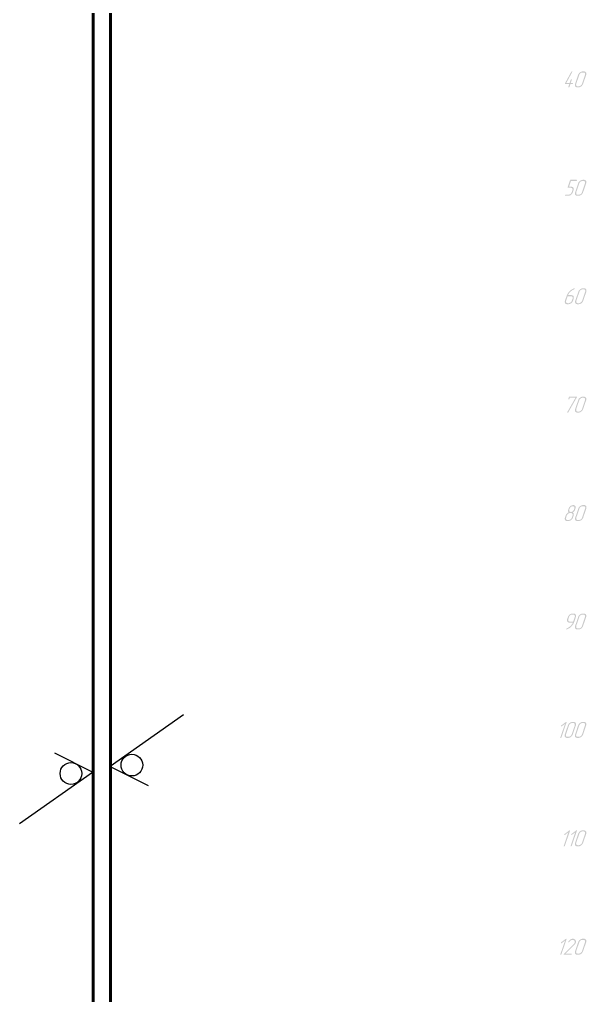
# Model space of a CAD drawing. Extents: x 346 to 4955, y 45 to 639.
# Drawn here: x 1510.5 to 1614.7, y 341.5 to 521 of the extents above; entities that cross this region are included whole.
import ezdxf

# ---------------------------------------------------------------- set-up
doc = ezdxf.new("R2010")
doc.units = 0
doc.header["$MEASUREMENT"] = 0
doc.layers.add('PDF _Геометрия', color=7, linetype='CONTINUOUS')
doc.layers.add('PDF _Сплошная заливка', color=7, linetype='CONTINUOUS')

msp = doc.modelspace()

# ---------------------------------------------------------------- hatches: boundary and pattern name
at = {"layer": 'PDF _Сплошная заливка', "transparency": 33554559}
for points in [[(1612.114, 511.422), (1612.114, 511.397), (1612.139, 511.372), (1612.139, 511.347), (1612.139, 511.321), (1612.139, 511.321), (1612.114, 511.296), (1611.051, 509.321), (1611.658, 509.321), (1611.835, 509.853), (1611.835, 509.853), (1611.835, 509.853), (1611.86, 509.878), (1611.86, 509.904), (1611.886, 509.929), (1611.911, 509.954), (1611.936, 509.954), (1611.987, 509.954), (1611.987, 509.954), (1612.012, 509.954), (1612.038, 509.954), (1612.038, 509.929), (1612.063, 509.904), (1612.063, 509.878), (1612.038, 509.853), (1611.86, 509.321), (1612.215, 509.321), (1612.24, 509.296), (1612.265, 509.296), (1612.265, 509.271), (1612.265, 509.245), (1612.265, 509.22), (1612.265, 509.22), (1612.265, 509.195), (1612.24, 509.169), (1612.215, 509.144), (1612.189, 509.119), (1612.164, 509.119), (1612.114, 509.119), (1611.81, 509.119), (1611.633, 508.587), (1611.633, 508.587), (1611.607, 508.562), (1611.607, 508.562), (1611.582, 508.536), (1611.582, 508.511), (1611.557, 508.511), (1611.531, 508.486), (1611.481, 508.486), (1611.455, 508.486), (1611.43, 508.511), (1611.405, 508.511), (1611.405, 508.536), (1611.405, 508.562), (1611.405, 508.587), (1611.582, 509.119), (1610.848, 509.119), (1610.797, 509.119), (1610.797, 509.144), (1610.772, 509.144), (1610.772, 509.169), (1610.797, 509.22), (1610.797, 509.22), (1610.797, 509.245), (1611.936, 511.347), (1611.936, 511.347), (1611.936, 511.347), (1611.962, 511.397), (1612.012, 511.422), (1612.038, 511.422), (1612.063, 511.422), (1612.063, 511.422)], [(1612.949, 491.474), (1612.974, 491.474), (1612.974, 491.448), (1612.974, 491.423), (1612.974, 491.398), (1612.974, 491.372), (1612.974, 491.372), (1612.949, 491.347), (1612.923, 491.322), (1612.898, 491.297), (1612.873, 491.297), (1612.822, 491.271), (1611.886, 491.271), (1611.531, 490.233), (1611.987, 490.233), (1611.987, 490.233), (1612.038, 490.208), (1612.088, 490.208), (1612.164, 490.183), (1612.215, 490.157), (1612.291, 490.107), (1612.341, 490.056), (1612.341, 490.031), (1612.341, 490.005), (1612.367, 489.98), (1612.392, 489.93), (1612.392, 489.854), (1612.392, 489.778), (1612.392, 489.702), (1612.392, 489.651), (1612.367, 489.6), (1612.215, 489.17), (1612.215, 489.17), (1612.215, 489.17), (1612.215, 489.145), (1612.215, 489.145), (1612.189, 489.094), (1612.139, 489.018), (1612.114, 488.968), (1612.038, 488.892), (1611.962, 488.816), (1611.886, 488.74), (1611.886, 488.74), (1611.886, 488.714), (1611.86, 488.714), (1611.835, 488.714), (1611.81, 488.664), (1611.734, 488.638), (1611.658, 488.613), (1611.557, 488.588), (1611.481, 488.562), (1611.38, 488.562), (1610.848, 488.562), (1610.797, 488.562), (1610.797, 488.588), (1610.772, 488.588), (1610.772, 488.613), (1610.797, 488.664), (1610.797, 488.664), (1610.797, 488.664), (1610.797, 488.689), (1610.823, 488.714), (1610.823, 488.714), (1610.848, 488.74), (1610.899, 488.765), (1610.924, 488.765), (1611.481, 488.765), (1611.531, 488.765), (1611.557, 488.765), (1611.607, 488.79), (1611.658, 488.816), (1611.734, 488.841), (1611.784, 488.892), (1611.81, 488.892), (1611.81, 488.892), (1611.835, 488.942), (1611.886, 488.968), (1611.911, 489.018), (1611.962, 489.069), (1611.987, 489.119), (1612.012, 489.17), (1612.164, 489.6), (1612.164, 489.6), (1612.164, 489.626), (1612.164, 489.651), (1612.189, 489.702), (1612.189, 489.752), (1612.164, 489.803), (1612.164, 489.854), (1612.139, 489.904), (1612.139, 489.904), (1612.114, 489.904), (1612.088, 489.93), (1612.063, 489.955), (1612.038, 489.98), (1611.987, 490.005), (1611.936, 490.005), (1611.886, 490.031), (1611.329, 490.031), (1611.304, 490.031), (1611.304, 490.056), (1611.278, 490.056), (1611.278, 490.081), (1611.278, 490.132), (1611.709, 491.398), (1611.709, 491.398), (1611.734, 491.398), (1611.759, 491.448), (1611.759, 491.448), (1611.784, 491.474), (1611.81, 491.499), (1611.86, 491.499), (1612.923, 491.499)], [(1612.949, 451.627), (1612.974, 451.602), (1612.999, 451.576), (1612.999, 451.551), (1612.974, 451.526), (1612.974, 451.526), (1612.974, 451.5), (1611.405, 448.766), (1611.405, 448.766), (1611.405, 448.741), (1611.38, 448.716), (1611.329, 448.69), (1611.304, 448.69), (1611.278, 448.69), (1611.253, 448.69), (1611.228, 448.69), (1611.202, 448.716), (1611.202, 448.716), (1611.202, 448.741), (1611.202, 448.792), (1611.202, 448.792), (1611.228, 448.817), (1612.721, 451.424), (1611.683, 451.424), (1611.607, 451.197), (1611.607, 451.197), (1611.607, 451.197), (1611.582, 451.146), (1611.557, 451.146), (1611.531, 451.121), (1611.506, 451.121), (1611.481, 451.095), (1611.455, 451.095), (1611.43, 451.121), (1611.405, 451.121), (1611.405, 451.146), (1611.405, 451.171), (1611.405, 451.197), (1611.506, 451.526), (1611.506, 451.526), (1611.506, 451.526), (1611.531, 451.576), (1611.557, 451.602), (1611.582, 451.602), (1611.607, 451.627), (1611.658, 451.627), (1612.923, 451.627)], [(1611.076, 391.806), (1611.076, 391.806), (1611.076, 391.781), (1611.076, 391.756), (1611.076, 391.73), (1610.14, 388.996), (1610.14, 388.971), (1610.14, 388.971), (1610.114, 388.946), (1610.114, 388.92), (1610.089, 388.895), (1610.038, 388.895), (1610.013, 388.895), (1609.988, 388.895), (1609.962, 388.895), (1609.937, 388.92), (1609.937, 388.92), (1609.937, 388.946), (1609.937, 388.996), (1610.797, 391.477), (1610.19, 391.021), (1610.165, 391.021), (1610.165, 390.996), (1610.14, 390.996), (1610.114, 390.971), (1610.089, 390.971), (1610.089, 390.996), (1610.064, 390.996), (1610.038, 391.021), (1610.038, 391.021), (1610.038, 391.047), (1610.038, 391.072), (1610.038, 391.097), (1610.038, 391.097), (1610.038, 391.123), (1610.064, 391.148), (1610.089, 391.173), (1610.924, 391.781), (1610.924, 391.806), (1610.949, 391.806), (1610.975, 391.832), (1611.025, 391.832), (1611.025, 391.832)], [(1611.683, 371.883), (1611.709, 371.858), (1611.709, 371.858), (1611.709, 371.832), (1611.709, 371.782), (1610.772, 369.047), (1610.772, 369.047), (1610.772, 369.047), (1610.747, 368.997), (1610.722, 368.997), (1610.696, 368.972), (1610.671, 368.946), (1610.646, 368.946), (1610.62, 368.946), (1610.595, 368.972), (1610.57, 368.972), (1610.57, 368.997), (1610.57, 369.022), (1610.57, 369.047), (1611.405, 371.528), (1610.823, 371.073), (1610.797, 371.073), (1610.797, 371.073), (1610.772, 371.047), (1610.722, 371.047), (1610.722, 371.047), (1610.696, 371.047), (1610.696, 371.073), (1610.671, 371.073), (1610.671, 371.073), (1610.646, 371.098), (1610.646, 371.123), (1610.671, 371.149), (1610.671, 371.174), (1610.671, 371.174), (1610.696, 371.199), (1610.722, 371.225), (1611.557, 371.858), (1611.557, 371.858), (1611.582, 371.883), (1611.607, 371.883), (1611.633, 371.883), (1611.658, 371.883)], [(1612.949, 371.883), (1612.974, 371.858), (1612.974, 371.858), (1612.974, 371.832), (1612.974, 371.782), (1612.038, 369.047), (1612.038, 369.047), (1612.038, 369.047), (1612.012, 368.997), (1611.987, 368.997), (1611.962, 368.972), (1611.936, 368.946), (1611.911, 368.946), (1611.886, 368.946), (1611.86, 368.972), (1611.835, 368.972), (1611.835, 368.997), (1611.835, 369.022), (1611.835, 369.047), (1612.67, 371.528), (1612.063, 371.073), (1612.063, 371.073), (1612.038, 371.073), (1612.012, 371.047), (1611.987, 371.047), (1611.987, 371.047), (1611.962, 371.047), (1611.936, 371.073), (1611.936, 371.073), (1611.911, 371.073), (1611.911, 371.098), (1611.911, 371.123), (1611.911, 371.149), (1611.911, 371.174), (1611.936, 371.174), (1611.962, 371.199), (1611.987, 371.225), (1612.822, 371.858), (1612.822, 371.858), (1612.847, 371.883), (1612.873, 371.883), (1612.898, 371.883), (1612.923, 371.883)], [(1611.076, 351.934), (1611.076, 351.934), (1611.076, 351.909), (1611.076, 351.884), (1611.076, 351.858), (1610.14, 349.124), (1610.14, 349.124), (1610.14, 349.099), (1610.114, 349.073), (1610.114, 349.048), (1610.089, 349.023), (1610.038, 349.023), (1610.013, 349.023), (1609.988, 349.023), (1609.962, 349.023), (1609.937, 349.048), (1609.937, 349.048), (1609.937, 349.073), (1609.937, 349.124), (1610.797, 351.605), (1610.19, 351.149), (1610.165, 351.149), (1610.165, 351.124), (1610.14, 351.124), (1610.114, 351.124), (1610.089, 351.124), (1610.089, 351.124), (1610.064, 351.124), (1610.038, 351.149), (1610.038, 351.149), (1610.038, 351.175), (1610.038, 351.2), (1610.038, 351.225), (1610.038, 351.225), (1610.038, 351.251), (1610.064, 351.276), (1610.089, 351.301), (1610.924, 351.934), (1610.924, 351.934), (1610.949, 351.934), (1610.975, 351.959), (1611.025, 351.959), (1611.025, 351.959)], [(1612.291, 351.959), (1612.341, 351.959), (1612.417, 351.934), (1612.493, 351.909), (1612.569, 351.858), (1612.645, 351.808), (1612.696, 351.757), (1612.721, 351.732), (1612.721, 351.706), (1612.746, 351.656), (1612.771, 351.605), (1612.797, 351.529), (1612.822, 351.453), (1612.797, 351.403), (1612.797, 351.352), (1612.797, 351.276), (1612.771, 351.225), (1612.771, 351.225), (1612.771, 351.2), (1612.746, 351.149), (1612.721, 351.099), (1612.67, 351.023), (1612.62, 350.972), (1612.569, 350.896), (1612.493, 350.795), (1610.899, 349.225), (1611.987, 349.225), (1612.012, 349.2), (1612.038, 349.2), (1612.038, 349.175), (1612.038, 349.149), (1612.038, 349.124), (1612.038, 349.124), (1612.038, 349.099), (1612.038, 349.073), (1612.012, 349.073), (1611.987, 349.048), (1611.962, 349.023), (1611.936, 349.023), (1611.886, 349.023), (1610.62, 349.023), (1610.62, 349.023), (1610.595, 349.023), (1610.595, 349.048), (1610.57, 349.048), (1610.57, 349.099), (1610.57, 349.124), (1610.57, 349.124), (1610.595, 349.149), (1610.595, 349.149), (1610.62, 349.175), (1612.367, 350.922), (1612.367, 350.922), (1612.392, 350.947), (1612.417, 350.972), (1612.442, 351.023), (1612.468, 351.073), (1612.518, 351.124), (1612.544, 351.175), (1612.569, 351.225), (1612.569, 351.225), (1612.569, 351.225), (1612.569, 351.251), (1612.569, 351.301), (1612.569, 351.352), (1612.569, 351.403), (1612.569, 351.478), (1612.544, 351.529), (1612.518, 351.605), (1612.518, 351.605), (1612.493, 351.63), (1612.468, 351.656), (1612.417, 351.681), (1612.367, 351.706), (1612.316, 351.706), (1612.265, 351.732), (1612.164, 351.732), (1612.139, 351.732), (1612.114, 351.732), (1612.088, 351.732), (1612.063, 351.732), (1611.987, 351.706), (1611.936, 351.681), (1611.886, 351.656), (1611.835, 351.63), (1611.784, 351.605), (1611.734, 351.554), (1611.683, 351.504), (1611.633, 351.453), (1611.582, 351.377), (1611.582, 351.377), (1611.582, 351.377), (1611.557, 351.352), (1611.506, 351.327), (1611.481, 351.327), (1611.455, 351.327), (1611.455, 351.327), (1611.405, 351.327), (1611.405, 351.352), (1611.38, 351.352), (1611.38, 351.377), (1611.38, 351.428), (1611.38, 351.428), (1611.405, 351.428), (1611.405, 351.453), (1611.405, 351.453), (1611.43, 351.478), (1611.455, 351.504), (1611.481, 351.529), (1611.506, 351.58), (1611.557, 351.605), (1611.582, 351.656), (1611.633, 351.706), (1611.709, 351.757), (1611.759, 351.808), (1611.835, 351.833), (1611.911, 351.884), (1611.987, 351.909), (1612.063, 351.934), (1612.139, 351.959), (1612.24, 351.959), (1612.265, 351.959)]]:
    msp.add_hatch(color=256, dxfattribs=at).paths.add_polyline_path(points)
h = msp.add_hatch(color=256, dxfattribs=at)
h.paths.add_polyline_path([(1614.189, 511.22), (1613.961, 511.22), (1613.936, 511.22), (1613.885, 511.195), (1613.834, 511.195), (1613.758, 511.169), (1613.708, 511.144), (1613.657, 511.093), (1613.632, 511.093), (1613.632, 511.068), (1613.581, 511.043), (1613.556, 511.017), (1613.531, 510.967), (1613.48, 510.916), (1613.455, 510.866), (1613.43, 510.79), (1612.847, 509.119), (1612.847, 509.093), (1612.847, 509.093), (1612.847, 509.043), (1612.822, 509.017), (1612.822, 508.967), (1612.847, 508.916), (1612.847, 508.866), (1612.873, 508.815), (1612.873, 508.815), (1612.898, 508.79), (1612.898, 508.764), (1612.949, 508.764), (1612.974, 508.739), (1613.025, 508.714), (1613.075, 508.688), (1613.126, 508.688), (1613.379, 508.688), (1613.404, 508.688), (1613.455, 508.714), (1613.505, 508.714), (1613.556, 508.739), (1613.607, 508.764), (1613.683, 508.815), (1613.683, 508.815), (1613.708, 508.84), (1613.733, 508.866), (1613.758, 508.891), (1613.809, 508.942), (1613.834, 508.992), (1613.885, 509.043), (1613.91, 509.119), (1614.467, 510.79), (1614.467, 510.815), (1614.492, 510.815), (1614.492, 510.866), (1614.492, 510.891), (1614.492, 510.941), (1614.492, 510.992), (1614.467, 511.043), (1614.442, 511.093), (1614.442, 511.093), (1614.442, 511.119), (1614.417, 511.144), (1614.391, 511.169), (1614.366, 511.169), (1614.315, 511.195), (1614.265, 511.22)], flags=0)
h.paths.add_polyline_path([(1614.315, 511.422), (1614.366, 511.422), (1614.417, 511.397), (1614.467, 511.372), (1614.543, 511.347), (1614.594, 511.296), (1614.644, 511.245), (1614.644, 511.22), (1614.67, 511.195), (1614.695, 511.169), (1614.695, 511.119), (1614.72, 511.043), (1614.72, 510.967), (1614.695, 510.891), (1614.695, 510.84), (1614.695, 510.79), (1614.113, 509.119), (1614.113, 509.119), (1614.113, 509.093), (1614.113, 509.093), (1614.088, 509.068), (1614.062, 509.017), (1614.037, 508.967), (1613.986, 508.891), (1613.936, 508.815), (1613.86, 508.739), (1613.784, 508.663), (1613.758, 508.663), (1613.758, 508.663), (1613.758, 508.663), (1613.733, 508.638), (1613.683, 508.612), (1613.607, 508.587), (1613.531, 508.536), (1613.455, 508.511), (1613.354, 508.486), (1613.252, 508.486), (1613.05, 508.486), (1613.025, 508.486), (1612.974, 508.486), (1612.923, 508.511), (1612.847, 508.536), (1612.797, 508.562), (1612.721, 508.612), (1612.67, 508.663), (1612.67, 508.688), (1612.645, 508.714), (1612.645, 508.739), (1612.62, 508.79), (1612.62, 508.866), (1612.62, 508.942), (1612.62, 509.017), (1612.62, 509.068), (1612.645, 509.119), (1613.202, 510.79), (1613.202, 510.79), (1613.227, 510.815), (1613.227, 510.815), (1613.227, 510.84), (1613.252, 510.891), (1613.278, 510.941), (1613.328, 511.017), (1613.379, 511.093), (1613.455, 511.169), (1613.556, 511.245), (1613.556, 511.245), (1613.556, 511.245), (1613.581, 511.245), (1613.581, 511.271), (1613.632, 511.296), (1613.708, 511.321), (1613.784, 511.372), (1613.86, 511.397), (1613.961, 511.422), (1614.062, 511.422), (1614.29, 511.422)], flags=0)
h = msp.add_hatch(color=256, dxfattribs=at)
h.paths.add_polyline_path([(1614.214, 491.271), (1613.961, 491.271), (1613.936, 491.271), (1613.885, 491.271), (1613.834, 491.246), (1613.784, 491.221), (1613.708, 491.195), (1613.657, 491.17), (1613.657, 491.145), (1613.632, 491.145), (1613.607, 491.119), (1613.556, 491.069), (1613.531, 491.018), (1613.48, 490.993), (1613.455, 490.917), (1613.43, 490.866), (1612.847, 489.17), (1612.847, 489.17), (1612.847, 489.145), (1612.847, 489.119), (1612.847, 489.069), (1612.847, 489.043), (1612.847, 488.993), (1612.847, 488.942), (1612.873, 488.892), (1612.873, 488.866), (1612.898, 488.866), (1612.923, 488.841), (1612.949, 488.816), (1612.974, 488.79), (1613.025, 488.79), (1613.075, 488.765), (1613.126, 488.765), (1613.379, 488.765), (1613.404, 488.765), (1613.455, 488.765), (1613.505, 488.79), (1613.556, 488.816), (1613.632, 488.841), (1613.683, 488.892), (1613.683, 488.892), (1613.708, 488.892), (1613.733, 488.942), (1613.784, 488.968), (1613.809, 489.018), (1613.86, 489.069), (1613.885, 489.119), (1613.91, 489.17), (1614.467, 490.866), (1614.492, 490.866), (1614.492, 490.891), (1614.492, 490.917), (1614.492, 490.967), (1614.492, 491.018), (1614.492, 491.069), (1614.467, 491.119), (1614.467, 491.17), (1614.442, 491.17), (1614.442, 491.17), (1614.417, 491.195), (1614.391, 491.221), (1614.366, 491.246), (1614.315, 491.271), (1614.265, 491.271)], flags=0)
h.paths.add_polyline_path([(1614.315, 491.499), (1614.366, 491.474), (1614.417, 491.474), (1614.467, 491.448), (1614.543, 491.423), (1614.594, 491.372), (1614.644, 491.297), (1614.67, 491.297), (1614.67, 491.271), (1614.695, 491.246), (1614.695, 491.195), (1614.72, 491.119), (1614.72, 491.043), (1614.72, 490.967), (1614.695, 490.917), (1614.695, 490.866), (1614.113, 489.17), (1614.113, 489.17), (1614.113, 489.17), (1614.113, 489.145), (1614.088, 489.145), (1614.088, 489.094), (1614.037, 489.018), (1613.986, 488.968), (1613.936, 488.892), (1613.86, 488.816), (1613.784, 488.74), (1613.784, 488.74), (1613.758, 488.714), (1613.758, 488.714), (1613.733, 488.714), (1613.683, 488.664), (1613.632, 488.638), (1613.556, 488.613), (1613.455, 488.588), (1613.379, 488.562), (1613.278, 488.562), (1613.05, 488.562), (1613.025, 488.562), (1612.974, 488.562), (1612.923, 488.588), (1612.847, 488.588), (1612.797, 488.638), (1612.746, 488.664), (1612.67, 488.74), (1612.67, 488.74), (1612.67, 488.765), (1612.645, 488.816), (1612.62, 488.866), (1612.62, 488.917), (1612.62, 488.993), (1612.62, 489.094), (1612.62, 489.119), (1612.645, 489.17), (1613.227, 490.866), (1613.227, 490.866), (1613.227, 490.866), (1613.227, 490.891), (1613.227, 490.917), (1613.252, 490.942), (1613.278, 491.018), (1613.328, 491.094), (1613.404, 491.17), (1613.48, 491.246), (1613.556, 491.297), (1613.556, 491.297), (1613.556, 491.322), (1613.581, 491.322), (1613.607, 491.322), (1613.657, 491.372), (1613.708, 491.398), (1613.784, 491.423), (1613.885, 491.474), (1613.961, 491.474), (1614.062, 491.499), (1614.29, 491.499)], flags=0)
h = msp.add_hatch(color=256, dxfattribs=at)
h.paths.add_polyline_path([(1611.911, 470.082), (1611.278, 470.082), (1611, 469.247), (1611, 469.247), (1610.975, 469.221), (1610.975, 469.196), (1610.975, 469.145), (1610.975, 469.095), (1610.975, 469.044), (1611, 468.993), (1611.025, 468.943), (1611.025, 468.943), (1611.025, 468.918), (1611.051, 468.918), (1611.076, 468.892), (1611.101, 468.867), (1611.152, 468.842), (1611.202, 468.842), (1611.278, 468.816), (1611.506, 468.816), (1611.557, 468.842), (1611.582, 468.842), (1611.633, 468.867), (1611.683, 468.892), (1611.759, 468.918), (1611.81, 468.943), (1611.81, 468.943), (1611.835, 468.968), (1611.86, 468.993), (1611.911, 469.044), (1611.936, 469.069), (1611.987, 469.12), (1612.012, 469.171), (1612.038, 469.247), (1612.189, 469.652), (1612.189, 469.677), (1612.189, 469.702), (1612.189, 469.728), (1612.215, 469.778), (1612.215, 469.804), (1612.189, 469.854), (1612.189, 469.905), (1612.164, 469.955), (1612.164, 469.955), (1612.139, 469.981), (1612.114, 470.006), (1612.088, 470.031), (1612.063, 470.057), (1612.012, 470.057), (1611.962, 470.082)], flags=0)
h.paths.add_polyline_path([(1612.544, 471.55), (1612.569, 471.55), (1612.569, 471.525), (1612.594, 471.525), (1612.594, 471.474), (1612.569, 471.449), (1612.569, 471.449), (1612.569, 471.424), (1612.518, 471.373), (1612.518, 471.373), (1612.493, 471.348), (1612.468, 471.348), (1612.468, 471.348), (1612.442, 471.322), (1612.417, 471.322), (1612.392, 471.322), (1612.341, 471.297), (1612.316, 471.297), (1612.316, 471.297), (1612.291, 471.272), (1612.291, 471.272), (1612.265, 471.247), (1612.24, 471.247), (1612.189, 471.221), (1612.114, 471.171), (1612.038, 471.12), (1611.936, 471.044), (1611.835, 470.968), (1611.734, 470.867), (1611.734, 470.867), (1611.734, 470.867), (1611.709, 470.841), (1611.709, 470.841), (1611.658, 470.766), (1611.582, 470.715), (1611.531, 470.614), (1611.481, 470.512), (1611.405, 470.411), (1611.354, 470.31), (1612.012, 470.31), (1612.012, 470.285), (1612.063, 470.285), (1612.114, 470.285), (1612.189, 470.259), (1612.24, 470.209), (1612.316, 470.183), (1612.367, 470.107), (1612.367, 470.107), (1612.367, 470.082), (1612.392, 470.031), (1612.417, 469.981), (1612.417, 469.93), (1612.417, 469.854), (1612.417, 469.753), (1612.417, 469.702), (1612.392, 469.652), (1612.265, 469.247), (1612.265, 469.247), (1612.24, 469.247), (1612.24, 469.221), (1612.24, 469.196), (1612.215, 469.145), (1612.189, 469.095), (1612.139, 469.019), (1612.063, 468.943), (1612.012, 468.867), (1611.911, 468.791), (1611.911, 468.791), (1611.911, 468.791), (1611.886, 468.791), (1611.86, 468.766), (1611.81, 468.74), (1611.759, 468.715), (1611.683, 468.664), (1611.582, 468.639), (1611.506, 468.639), (1611.405, 468.614), (1611.177, 468.614), (1611.152, 468.614), (1611.101, 468.639), (1611.051, 468.639), (1611, 468.664), (1610.924, 468.69), (1610.873, 468.74), (1610.823, 468.791), (1610.823, 468.816), (1610.797, 468.842), (1610.772, 468.867), (1610.772, 468.918), (1610.747, 468.993), (1610.747, 469.069), (1610.747, 469.145), (1610.772, 469.196), (1610.772, 469.247), (1611.101, 470.183), (1611.101, 470.183), (1611.101, 470.209), (1611.101, 470.234), (1611.127, 470.259), (1611.152, 470.31), (1611.177, 470.335), (1611.202, 470.386), (1611.228, 470.462), (1611.304, 470.588), (1611.38, 470.715), (1611.506, 470.867), (1611.633, 471.019), (1611.633, 471.019), (1611.633, 471.019), (1611.658, 471.044), (1611.683, 471.069), (1611.734, 471.095), (1611.759, 471.145), (1611.81, 471.171), (1611.86, 471.221), (1611.936, 471.272), (1611.987, 471.297), (1612.139, 471.398), (1612.291, 471.474), (1612.468, 471.55), (1612.468, 471.55), (1612.493, 471.55), (1612.518, 471.55)], flags=0)
h = msp.add_hatch(color=256, dxfattribs=at)
h.paths.add_polyline_path([(1614.214, 471.348), (1613.986, 471.348), (1613.961, 471.348), (1613.91, 471.322), (1613.86, 471.322), (1613.809, 471.297), (1613.733, 471.272), (1613.683, 471.221), (1613.683, 471.221), (1613.657, 471.196), (1613.632, 471.171), (1613.581, 471.145), (1613.556, 471.095), (1613.505, 471.044), (1613.48, 470.993), (1613.455, 470.917), (1612.873, 469.247), (1612.873, 469.247), (1612.873, 469.221), (1612.873, 469.196), (1612.873, 469.145), (1612.873, 469.095), (1612.873, 469.044), (1612.873, 468.993), (1612.898, 468.943), (1612.898, 468.943), (1612.923, 468.918), (1612.949, 468.918), (1612.974, 468.892), (1612.999, 468.867), (1613.05, 468.842), (1613.101, 468.842), (1613.151, 468.816), (1613.404, 468.816), (1613.43, 468.842), (1613.48, 468.842), (1613.531, 468.867), (1613.581, 468.892), (1613.657, 468.918), (1613.708, 468.943), (1613.708, 468.943), (1613.733, 468.968), (1613.758, 468.993), (1613.809, 469.044), (1613.834, 469.069), (1613.885, 469.12), (1613.91, 469.171), (1613.936, 469.247), (1614.492, 470.917), (1614.518, 470.943), (1614.518, 470.968), (1614.518, 470.993), (1614.518, 471.044), (1614.518, 471.069), (1614.518, 471.12), (1614.492, 471.171), (1614.467, 471.221), (1614.467, 471.221), (1614.467, 471.247), (1614.442, 471.272), (1614.417, 471.297), (1614.391, 471.322), (1614.341, 471.322), (1614.29, 471.348)], flags=0)
h.paths.add_polyline_path([(1614.341, 471.55), (1614.391, 471.55), (1614.442, 471.525), (1614.492, 471.525), (1614.568, 471.474), (1614.619, 471.424), (1614.67, 471.373), (1614.695, 471.373), (1614.695, 471.348), (1614.72, 471.297), (1614.72, 471.247), (1614.745, 471.196), (1614.745, 471.095), (1614.745, 471.019), (1614.72, 470.968), (1614.72, 470.917), (1614.138, 469.247), (1614.138, 469.247), (1614.138, 469.247), (1614.138, 469.221), (1614.113, 469.196), (1614.113, 469.145), (1614.062, 469.095), (1614.012, 469.019), (1613.961, 468.943), (1613.885, 468.867), (1613.809, 468.791), (1613.809, 468.791), (1613.784, 468.791), (1613.784, 468.791), (1613.758, 468.766), (1613.708, 468.74), (1613.657, 468.715), (1613.581, 468.664), (1613.48, 468.639), (1613.404, 468.639), (1613.303, 468.614), (1613.075, 468.614), (1613.05, 468.614), (1612.999, 468.639), (1612.949, 468.639), (1612.873, 468.664), (1612.822, 468.69), (1612.771, 468.74), (1612.696, 468.791), (1612.696, 468.816), (1612.696, 468.842), (1612.67, 468.867), (1612.645, 468.918), (1612.645, 468.993), (1612.645, 469.069), (1612.645, 469.145), (1612.645, 469.196), (1612.67, 469.247), (1613.252, 470.917), (1613.252, 470.943), (1613.252, 470.943), (1613.252, 470.943), (1613.252, 470.968), (1613.278, 471.019), (1613.303, 471.095), (1613.354, 471.145), (1613.43, 471.221), (1613.48, 471.297), (1613.581, 471.373), (1613.581, 471.373), (1613.581, 471.373), (1613.607, 471.398), (1613.632, 471.398), (1613.683, 471.424), (1613.733, 471.474), (1613.809, 471.5), (1613.91, 471.525), (1613.986, 471.55), (1614.088, 471.55), (1614.315, 471.55)], flags=0)
h = msp.add_hatch(color=256, dxfattribs=at)
h.paths.add_polyline_path([(1614.214, 451.424), (1613.961, 451.424), (1613.936, 451.399), (1613.885, 451.399), (1613.834, 451.399), (1613.784, 451.374), (1613.708, 451.323), (1613.657, 451.298), (1613.657, 451.298), (1613.632, 451.273), (1613.607, 451.247), (1613.556, 451.197), (1613.531, 451.171), (1613.48, 451.121), (1613.455, 451.07), (1613.43, 450.994), (1612.847, 449.323), (1612.847, 449.298), (1612.847, 449.273), (1612.847, 449.247), (1612.847, 449.222), (1612.847, 449.171), (1612.847, 449.121), (1612.847, 449.07), (1612.873, 449.019), (1612.873, 449.019), (1612.898, 448.994), (1612.923, 448.969), (1612.949, 448.969), (1612.974, 448.944), (1613.025, 448.918), (1613.075, 448.893), (1613.126, 448.893), (1613.379, 448.893), (1613.404, 448.893), (1613.455, 448.918), (1613.505, 448.918), (1613.556, 448.944), (1613.632, 448.969), (1613.683, 449.019), (1613.683, 449.019), (1613.708, 449.045), (1613.733, 449.07), (1613.784, 449.095), (1613.809, 449.146), (1613.86, 449.197), (1613.885, 449.247), (1613.91, 449.323), (1614.467, 450.994), (1614.492, 450.994), (1614.492, 451.019), (1614.492, 451.045), (1614.492, 451.095), (1614.492, 451.146), (1614.492, 451.197), (1614.467, 451.247), (1614.467, 451.298), (1614.442, 451.298), (1614.442, 451.323), (1614.417, 451.323), (1614.391, 451.348), (1614.366, 451.374), (1614.315, 451.399), (1614.265, 451.399)], flags=0)
h.paths.add_polyline_path([(1614.315, 451.627), (1614.366, 451.627), (1614.417, 451.602), (1614.467, 451.576), (1614.543, 451.551), (1614.594, 451.5), (1614.644, 451.45), (1614.67, 451.424), (1614.67, 451.399), (1614.695, 451.374), (1614.695, 451.323), (1614.72, 451.247), (1614.72, 451.171), (1614.72, 451.095), (1614.695, 451.045), (1614.695, 450.994), (1614.113, 449.323), (1614.113, 449.298), (1614.113, 449.298), (1614.113, 449.298), (1614.088, 449.273), (1614.088, 449.222), (1614.037, 449.171), (1613.986, 449.095), (1613.936, 449.019), (1613.86, 448.944), (1613.784, 448.868), (1613.784, 448.868), (1613.758, 448.868), (1613.758, 448.842), (1613.733, 448.842), (1613.683, 448.817), (1613.632, 448.766), (1613.556, 448.741), (1613.455, 448.716), (1613.379, 448.69), (1613.278, 448.69), (1613.05, 448.69), (1613.025, 448.69), (1612.974, 448.69), (1612.923, 448.716), (1612.847, 448.716), (1612.797, 448.766), (1612.746, 448.817), (1612.67, 448.868), (1612.67, 448.868), (1612.67, 448.893), (1612.645, 448.944), (1612.62, 448.994), (1612.62, 449.045), (1612.62, 449.146), (1612.62, 449.222), (1612.62, 449.273), (1612.645, 449.323), (1613.227, 450.994), (1613.227, 450.994), (1613.227, 450.994), (1613.227, 451.019), (1613.227, 451.045), (1613.252, 451.095), (1613.278, 451.146), (1613.328, 451.222), (1613.404, 451.298), (1613.48, 451.374), (1613.556, 451.424), (1613.556, 451.424), (1613.556, 451.45), (1613.581, 451.45), (1613.607, 451.475), (1613.657, 451.5), (1613.708, 451.526), (1613.784, 451.576), (1613.885, 451.602), (1613.961, 451.627), (1614.062, 451.627), (1614.29, 451.627)], flags=0)
h = msp.add_hatch(color=256, dxfattribs=at)
h.paths.add_polyline_path([(1612.24, 431.476), (1612.189, 431.476), (1612.164, 431.476), (1612.114, 431.476), (1612.063, 431.45), (1612.012, 431.425), (1611.962, 431.4), (1611.886, 431.349), (1611.886, 431.349), (1611.86, 431.349), (1611.835, 431.299), (1611.81, 431.273), (1611.759, 431.223), (1611.734, 431.172), (1611.683, 431.121), (1611.658, 431.071), (1611.582, 430.843), (1611.582, 430.843), (1611.582, 430.818), (1611.582, 430.792), (1611.582, 430.742), (1611.582, 430.691), (1611.582, 430.64), (1611.582, 430.59), (1611.607, 430.539), (1611.633, 430.539), (1611.633, 430.539), (1611.658, 430.514), (1611.683, 430.488), (1611.709, 430.463), (1611.759, 430.463), (1611.81, 430.438), (1611.886, 430.438), (1611.911, 430.438), (1611.936, 430.438), (1611.987, 430.438), (1612.038, 430.463), (1612.088, 430.488), (1612.139, 430.514), (1612.215, 430.539), (1612.215, 430.564), (1612.24, 430.564), (1612.265, 430.59), (1612.291, 430.64), (1612.341, 430.691), (1612.367, 430.716), (1612.417, 430.792), (1612.442, 430.843), (1612.518, 431.071), (1612.518, 431.071), (1612.518, 431.096), (1612.518, 431.121), (1612.518, 431.172), (1612.518, 431.223), (1612.518, 431.273), (1612.518, 431.324), (1612.493, 431.349), (1612.493, 431.374), (1612.468, 431.374), (1612.442, 431.4), (1612.417, 431.425), (1612.392, 431.45), (1612.341, 431.45), (1612.291, 431.476)], flags=0)
h.paths.add_polyline_path([(1611.911, 430.21), (1611.658, 430.21), (1611.633, 430.21), (1611.582, 430.21), (1611.531, 430.185), (1611.481, 430.159), (1611.43, 430.134), (1611.354, 430.083), (1611.354, 430.083), (1611.329, 430.083), (1611.304, 430.033), (1611.278, 430.007), (1611.228, 429.957), (1611.202, 429.906), (1611.152, 429.856), (1611.127, 429.805), (1611, 429.375), (1611, 429.375), (1610.975, 429.349), (1610.975, 429.324), (1610.975, 429.273), (1610.975, 429.223), (1610.975, 429.172), (1611, 429.121), (1611.025, 429.071), (1611.025, 429.071), (1611.025, 429.071), (1611.051, 429.045), (1611.076, 429.02), (1611.101, 428.995), (1611.152, 428.969), (1611.202, 428.969), (1611.278, 428.969), (1611.506, 428.969), (1611.557, 428.969), (1611.582, 428.969), (1611.633, 428.995), (1611.683, 429.02), (1611.759, 429.045), (1611.81, 429.071), (1611.81, 429.096), (1611.835, 429.096), (1611.86, 429.121), (1611.911, 429.172), (1611.936, 429.223), (1611.987, 429.273), (1612.012, 429.324), (1612.038, 429.375), (1612.189, 429.805), (1612.189, 429.805), (1612.189, 429.83), (1612.189, 429.856), (1612.215, 429.906), (1612.215, 429.957), (1612.189, 430.007), (1612.189, 430.033), (1612.164, 430.083), (1612.164, 430.109), (1612.139, 430.109), (1612.114, 430.134), (1612.088, 430.159), (1612.063, 430.185), (1612.012, 430.21), (1611.962, 430.21)], flags=0)
h.paths.add_polyline_path([(1612.341, 431.678), (1612.392, 431.678), (1612.442, 431.678), (1612.518, 431.653), (1612.569, 431.602), (1612.645, 431.577), (1612.696, 431.501), (1612.696, 431.501), (1612.696, 431.476), (1612.721, 431.45), (1612.746, 431.374), (1612.746, 431.324), (1612.746, 431.248), (1612.746, 431.147), (1612.746, 431.121), (1612.721, 431.071), (1612.645, 430.843), (1612.645, 430.843), (1612.645, 430.843), (1612.645, 430.818), (1612.62, 430.792), (1612.594, 430.742), (1612.569, 430.666), (1612.518, 430.59), (1612.442, 430.514), (1612.341, 430.438), (1612.24, 430.362), (1612.265, 430.362), (1612.265, 430.337), (1612.291, 430.311), (1612.316, 430.286), (1612.341, 430.261), (1612.367, 430.235), (1612.392, 430.185), (1612.417, 430.134), (1612.417, 430.109), (1612.417, 430.109), (1612.417, 430.058), (1612.417, 430.033), (1612.417, 429.982), (1612.417, 429.931), (1612.417, 429.856), (1612.392, 429.805), (1612.265, 429.375), (1612.265, 429.375), (1612.24, 429.375), (1612.24, 429.349), (1612.24, 429.324), (1612.215, 429.273), (1612.189, 429.223), (1612.139, 429.147), (1612.063, 429.071), (1612.012, 429.02), (1611.911, 428.944), (1611.911, 428.944), (1611.911, 428.919), (1611.886, 428.919), (1611.86, 428.894), (1611.81, 428.868), (1611.759, 428.843), (1611.683, 428.818), (1611.582, 428.792), (1611.506, 428.767), (1611.405, 428.742), (1611.177, 428.742), (1611.152, 428.767), (1611.101, 428.767), (1611.051, 428.767), (1611, 428.792), (1610.924, 428.818), (1610.873, 428.868), (1610.823, 428.944), (1610.823, 428.944), (1610.797, 428.969), (1610.772, 429.02), (1610.772, 429.045), (1610.747, 429.121), (1610.747, 429.197), (1610.747, 429.273), (1610.772, 429.324), (1610.772, 429.375), (1610.924, 429.805), (1610.924, 429.805), (1610.924, 429.83), (1610.949, 429.856), (1610.975, 429.906), (1611, 429.957), (1611.025, 430.007), (1611.076, 430.058), (1611.127, 430.134), (1611.127, 430.134), (1611.152, 430.159), (1611.177, 430.185), (1611.228, 430.21), (1611.278, 430.235), (1611.329, 430.286), (1611.38, 430.311), (1611.455, 430.362), (1611.455, 430.362), (1611.43, 430.387), (1611.405, 430.412), (1611.405, 430.438), (1611.38, 430.488), (1611.354, 430.539), (1611.354, 430.615), (1611.354, 430.691), (1611.354, 430.691), (1611.354, 430.691), (1611.354, 430.716), (1611.38, 430.767), (1611.38, 430.818), (1611.405, 430.893), (1611.43, 430.969), (1611.455, 431.071), (1611.455, 431.071), (1611.455, 431.071), (1611.481, 431.096), (1611.481, 431.096), (1611.506, 431.147), (1611.531, 431.223), (1611.582, 431.273), (1611.633, 431.349), (1611.709, 431.45), (1611.784, 431.501), (1611.81, 431.501), (1611.81, 431.526), (1611.81, 431.526), (1611.835, 431.526), (1611.886, 431.577), (1611.962, 431.602), (1612.038, 431.628), (1612.114, 431.653), (1612.215, 431.678), (1612.291, 431.704), (1612.316, 431.704)], flags=0)
h = msp.add_hatch(color=256, dxfattribs=at)
h.paths.add_polyline_path([(1614.214, 431.476), (1613.986, 431.476), (1613.961, 431.476), (1613.91, 431.476), (1613.86, 431.45), (1613.809, 431.425), (1613.733, 431.4), (1613.683, 431.349), (1613.683, 431.349), (1613.657, 431.349), (1613.632, 431.299), (1613.581, 431.273), (1613.556, 431.223), (1613.505, 431.172), (1613.48, 431.121), (1613.455, 431.071), (1612.873, 429.375), (1612.873, 429.375), (1612.873, 429.349), (1612.873, 429.324), (1612.873, 429.273), (1612.873, 429.223), (1612.873, 429.172), (1612.873, 429.121), (1612.898, 429.071), (1612.898, 429.071), (1612.923, 429.071), (1612.949, 429.045), (1612.974, 429.02), (1612.999, 428.995), (1613.05, 428.969), (1613.101, 428.969), (1613.151, 428.969), (1613.404, 428.969), (1613.43, 428.969), (1613.48, 428.969), (1613.531, 428.995), (1613.581, 429.02), (1613.657, 429.045), (1613.708, 429.071), (1613.708, 429.096), (1613.733, 429.096), (1613.758, 429.121), (1613.809, 429.172), (1613.834, 429.223), (1613.885, 429.273), (1613.91, 429.324), (1613.936, 429.375), (1614.492, 431.071), (1614.518, 431.071), (1614.518, 431.096), (1614.518, 431.121), (1614.518, 431.172), (1614.518, 431.223), (1614.518, 431.248), (1614.492, 431.299), (1614.467, 431.349), (1614.467, 431.374), (1614.467, 431.374), (1614.442, 431.4), (1614.417, 431.425), (1614.391, 431.45), (1614.341, 431.45), (1614.29, 431.476)], flags=0)
h.paths.add_polyline_path([(1614.341, 431.678), (1614.391, 431.678), (1614.442, 431.678), (1614.492, 431.653), (1614.568, 431.602), (1614.619, 431.577), (1614.67, 431.501), (1614.695, 431.501), (1614.695, 431.476), (1614.72, 431.45), (1614.72, 431.374), (1614.745, 431.324), (1614.745, 431.248), (1614.745, 431.147), (1614.72, 431.121), (1614.72, 431.071), (1614.138, 429.375), (1614.138, 429.375), (1614.138, 429.375), (1614.138, 429.349), (1614.113, 429.324), (1614.113, 429.273), (1614.062, 429.223), (1614.012, 429.147), (1613.961, 429.071), (1613.885, 429.02), (1613.809, 428.944), (1613.809, 428.944), (1613.784, 428.919), (1613.784, 428.919), (1613.758, 428.894), (1613.708, 428.868), (1613.657, 428.843), (1613.581, 428.818), (1613.48, 428.792), (1613.404, 428.767), (1613.303, 428.742), (1613.075, 428.742), (1613.05, 428.767), (1612.999, 428.767), (1612.949, 428.767), (1612.873, 428.792), (1612.822, 428.818), (1612.771, 428.868), (1612.696, 428.944), (1612.696, 428.944), (1612.696, 428.969), (1612.67, 429.02), (1612.645, 429.045), (1612.645, 429.121), (1612.645, 429.197), (1612.645, 429.273), (1612.645, 429.324), (1612.67, 429.375), (1613.252, 431.071), (1613.252, 431.071), (1613.252, 431.071), (1613.252, 431.096), (1613.252, 431.096), (1613.278, 431.147), (1613.303, 431.223), (1613.354, 431.273), (1613.43, 431.349), (1613.48, 431.425), (1613.581, 431.501), (1613.581, 431.501), (1613.581, 431.501), (1613.607, 431.526), (1613.632, 431.526), (1613.683, 431.552), (1613.733, 431.602), (1613.809, 431.628), (1613.91, 431.653), (1613.986, 431.678), (1614.088, 431.704), (1614.315, 431.704)], flags=0)
h = msp.add_hatch(color=256, dxfattribs=at)
h.paths.add_polyline_path([(1612.316, 411.552), (1612.063, 411.552), (1612.038, 411.552), (1611.987, 411.527), (1611.936, 411.527), (1611.886, 411.502), (1611.81, 411.476), (1611.759, 411.426), (1611.759, 411.426), (1611.734, 411.4), (1611.709, 411.375), (1611.683, 411.35), (1611.633, 411.299), (1611.607, 411.249), (1611.557, 411.198), (1611.531, 411.122), (1611.405, 410.717), (1611.405, 410.692), (1611.38, 410.666), (1611.38, 410.641), (1611.38, 410.59), (1611.38, 410.565), (1611.38, 410.514), (1611.38, 410.464), (1611.405, 410.413), (1611.43, 410.413), (1611.43, 410.388), (1611.455, 410.363), (1611.481, 410.337), (1611.506, 410.312), (1611.557, 410.312), (1611.607, 410.287), (1611.683, 410.287), (1612.291, 410.287), (1612.594, 411.122), (1612.594, 411.147), (1612.594, 411.147), (1612.594, 411.198), (1612.62, 411.223), (1612.62, 411.274), (1612.594, 411.325), (1612.594, 411.375), (1612.569, 411.426), (1612.569, 411.426), (1612.544, 411.451), (1612.518, 411.476), (1612.518, 411.502), (1612.468, 411.502), (1612.417, 411.527), (1612.367, 411.552)], flags=0)
h.paths.add_polyline_path([(1612.417, 411.755), (1612.468, 411.755), (1612.518, 411.73), (1612.594, 411.704), (1612.645, 411.679), (1612.721, 411.628), (1612.771, 411.578), (1612.771, 411.552), (1612.771, 411.527), (1612.797, 411.502), (1612.822, 411.451), (1612.822, 411.375), (1612.822, 411.299), (1612.822, 411.223), (1612.822, 411.173), (1612.797, 411.122), (1612.493, 410.185), (1612.493, 410.185), (1612.468, 410.16), (1612.468, 410.135), (1612.442, 410.109), (1612.442, 410.059), (1612.417, 410.033), (1612.392, 409.983), (1612.367, 409.907), (1612.291, 409.78), (1612.189, 409.654), (1612.088, 409.502), (1612.038, 409.426), (1611.962, 409.35), (1611.962, 409.35), (1611.936, 409.35), (1611.911, 409.325), (1611.886, 409.299), (1611.86, 409.274), (1611.81, 409.223), (1611.759, 409.198), (1611.709, 409.147), (1611.658, 409.097), (1611.582, 409.071), (1611.43, 408.97), (1611.278, 408.894), (1611.202, 408.869), (1611.101, 408.818), (1611.101, 408.818), (1611.076, 408.818), (1611.051, 408.818), (1611.025, 408.844), (1611, 408.844), (1611, 408.869), (1611, 408.894), (1611, 408.92), (1611, 408.92), (1611, 408.92), (1611.025, 408.945), (1611.051, 408.995), (1611.076, 408.995), (1611.101, 409.021), (1611.101, 409.021), (1611.101, 409.021), (1611.127, 409.021), (1611.127, 409.046), (1611.152, 409.046), (1611.202, 409.046), (1611.228, 409.071), (1611.278, 409.097), (1611.278, 409.097), (1611.278, 409.097), (1611.304, 409.097), (1611.329, 409.122), (1611.354, 409.122), (1611.38, 409.147), (1611.455, 409.198), (1611.557, 409.249), (1611.633, 409.325), (1611.734, 409.401), (1611.835, 409.502), (1611.835, 409.502), (1611.86, 409.502), (1611.86, 409.527), (1611.886, 409.552), (1611.936, 409.603), (1611.987, 409.679), (1612.038, 409.755), (1612.114, 409.856), (1612.164, 409.957), (1612.215, 410.084), (1611.582, 410.084), (1611.557, 410.084), (1611.506, 410.084), (1611.455, 410.109), (1611.405, 410.109), (1611.329, 410.16), (1611.278, 410.211), (1611.228, 410.261), (1611.202, 410.261), (1611.202, 410.287), (1611.177, 410.337), (1611.177, 410.388), (1611.152, 410.438), (1611.152, 410.54), (1611.152, 410.616), (1611.177, 410.717), (1611.329, 411.122), (1611.329, 411.122), (1611.329, 411.147), (1611.329, 411.147), (1611.354, 411.173), (1611.354, 411.223), (1611.405, 411.274), (1611.455, 411.35), (1611.506, 411.426), (1611.582, 411.502), (1611.658, 411.578), (1611.658, 411.578), (1611.683, 411.578), (1611.683, 411.578), (1611.709, 411.603), (1611.759, 411.628), (1611.81, 411.679), (1611.886, 411.704), (1611.987, 411.73), (1612.063, 411.755), (1612.164, 411.755), (1612.392, 411.755)], flags=0)
h = msp.add_hatch(color=256, dxfattribs=at)
h.paths.add_polyline_path([(1614.214, 411.552), (1613.961, 411.552), (1613.936, 411.552), (1613.885, 411.527), (1613.834, 411.527), (1613.784, 411.502), (1613.708, 411.476), (1613.657, 411.426), (1613.657, 411.426), (1613.632, 411.4), (1613.607, 411.375), (1613.556, 411.35), (1613.531, 411.299), (1613.48, 411.249), (1613.455, 411.198), (1613.43, 411.122), (1612.847, 409.451), (1612.847, 409.426), (1612.847, 409.426), (1612.847, 409.375), (1612.847, 409.35), (1612.847, 409.299), (1612.847, 409.249), (1612.847, 409.198), (1612.873, 409.147), (1612.873, 409.147), (1612.898, 409.122), (1612.923, 409.097), (1612.949, 409.097), (1612.974, 409.071), (1613.025, 409.046), (1613.075, 409.021), (1613.126, 409.021), (1613.379, 409.021), (1613.404, 409.021), (1613.455, 409.046), (1613.505, 409.046), (1613.556, 409.071), (1613.632, 409.097), (1613.683, 409.147), (1613.683, 409.147), (1613.708, 409.173), (1613.733, 409.198), (1613.784, 409.223), (1613.809, 409.274), (1613.86, 409.325), (1613.885, 409.375), (1613.91, 409.451), (1614.467, 411.122), (1614.492, 411.147), (1614.492, 411.147), (1614.492, 411.198), (1614.492, 411.223), (1614.492, 411.274), (1614.492, 411.325), (1614.467, 411.375), (1614.467, 411.426), (1614.442, 411.426), (1614.442, 411.451), (1614.417, 411.476), (1614.391, 411.502), (1614.366, 411.502), (1614.315, 411.527), (1614.265, 411.552)], flags=0)
h.paths.add_polyline_path([(1614.315, 411.755), (1614.366, 411.755), (1614.417, 411.73), (1614.467, 411.704), (1614.543, 411.679), (1614.594, 411.628), (1614.644, 411.578), (1614.67, 411.552), (1614.67, 411.527), (1614.695, 411.502), (1614.695, 411.451), (1614.72, 411.375), (1614.72, 411.299), (1614.72, 411.223), (1614.695, 411.173), (1614.695, 411.122), (1614.113, 409.451), (1614.113, 409.451), (1614.113, 409.426), (1614.113, 409.426), (1614.088, 409.401), (1614.088, 409.35), (1614.037, 409.299), (1613.986, 409.223), (1613.936, 409.147), (1613.86, 409.071), (1613.784, 408.995), (1613.784, 408.995), (1613.758, 408.995), (1613.758, 408.995), (1613.733, 408.97), (1613.683, 408.945), (1613.632, 408.92), (1613.556, 408.869), (1613.455, 408.844), (1613.379, 408.818), (1613.278, 408.818), (1613.05, 408.818), (1613.025, 408.818), (1612.974, 408.818), (1612.923, 408.844), (1612.847, 408.869), (1612.797, 408.894), (1612.746, 408.945), (1612.67, 408.995), (1612.67, 409.021), (1612.67, 409.046), (1612.645, 409.071), (1612.62, 409.122), (1612.62, 409.198), (1612.62, 409.274), (1612.62, 409.35), (1612.62, 409.401), (1612.645, 409.451), (1613.227, 411.122), (1613.227, 411.122), (1613.227, 411.147), (1613.227, 411.147), (1613.227, 411.173), (1613.252, 411.223), (1613.278, 411.274), (1613.328, 411.35), (1613.404, 411.426), (1613.48, 411.502), (1613.556, 411.578), (1613.556, 411.578), (1613.556, 411.578), (1613.581, 411.578), (1613.607, 411.603), (1613.657, 411.628), (1613.708, 411.654), (1613.784, 411.704), (1613.885, 411.73), (1613.961, 411.755), (1614.062, 411.755), (1614.29, 411.755)], flags=0)
h = msp.add_hatch(color=256, dxfattribs=at)
h.paths.add_polyline_path([(1612.316, 391.604), (1612.063, 391.604), (1612.038, 391.604), (1611.987, 391.604), (1611.936, 391.578), (1611.886, 391.553), (1611.81, 391.528), (1611.759, 391.502), (1611.759, 391.477), (1611.734, 391.477), (1611.709, 391.452), (1611.658, 391.401), (1611.633, 391.351), (1611.582, 391.325), (1611.557, 391.249), (1611.531, 391.199), (1610.975, 389.502), (1610.975, 389.502), (1610.949, 389.477), (1610.949, 389.452), (1610.949, 389.401), (1610.949, 389.376), (1610.949, 389.325), (1610.949, 389.275), (1610.975, 389.224), (1611, 389.199), (1611, 389.199), (1611.025, 389.173), (1611.051, 389.148), (1611.076, 389.123), (1611.127, 389.123), (1611.177, 389.097), (1611.253, 389.097), (1611.481, 389.097), (1611.506, 389.097), (1611.557, 389.097), (1611.607, 389.123), (1611.658, 389.148), (1611.734, 389.173), (1611.784, 389.224), (1611.81, 389.224), (1611.81, 389.224), (1611.835, 389.275), (1611.886, 389.3), (1611.911, 389.351), (1611.962, 389.401), (1611.987, 389.452), (1612.012, 389.502), (1612.594, 391.199), (1612.594, 391.199), (1612.594, 391.224), (1612.594, 391.249), (1612.594, 391.3), (1612.594, 391.351), (1612.594, 391.401), (1612.594, 391.452), (1612.569, 391.502), (1612.544, 391.502), (1612.544, 391.502), (1612.518, 391.528), (1612.493, 391.553), (1612.468, 391.578), (1612.417, 391.604), (1612.367, 391.604)], flags=0)
h.paths.add_polyline_path([(1612.417, 391.832), (1612.468, 391.806), (1612.518, 391.806), (1612.594, 391.781), (1612.645, 391.756), (1612.721, 391.705), (1612.771, 391.629), (1612.771, 391.629), (1612.771, 391.604), (1612.797, 391.578), (1612.797, 391.528), (1612.822, 391.452), (1612.822, 391.376), (1612.822, 391.3), (1612.797, 391.249), (1612.797, 391.199), (1612.215, 389.502), (1612.215, 389.502), (1612.215, 389.502), (1612.215, 389.477), (1612.215, 389.477), (1612.189, 389.427), (1612.139, 389.351), (1612.114, 389.3), (1612.038, 389.224), (1611.962, 389.148), (1611.886, 389.072), (1611.886, 389.072), (1611.886, 389.047), (1611.86, 389.047), (1611.835, 389.047), (1611.784, 388.996), (1611.734, 388.971), (1611.658, 388.946), (1611.557, 388.92), (1611.481, 388.895), (1611.38, 388.895), (1611.152, 388.895), (1611.127, 388.895), (1611.076, 388.895), (1611.025, 388.92), (1610.949, 388.92), (1610.899, 388.971), (1610.848, 388.996), (1610.797, 389.072), (1610.772, 389.072), (1610.772, 389.097), (1610.747, 389.148), (1610.747, 389.199), (1610.722, 389.249), (1610.722, 389.325), (1610.722, 389.427), (1610.747, 389.452), (1610.747, 389.502), (1611.329, 391.199), (1611.329, 391.199), (1611.329, 391.199), (1611.329, 391.224), (1611.329, 391.249), (1611.354, 391.275), (1611.405, 391.351), (1611.455, 391.426), (1611.506, 391.502), (1611.582, 391.578), (1611.658, 391.629), (1611.658, 391.629), (1611.658, 391.654), (1611.683, 391.654), (1611.709, 391.654), (1611.759, 391.705), (1611.81, 391.73), (1611.886, 391.756), (1611.987, 391.806), (1612.063, 391.806), (1612.164, 391.832), (1612.392, 391.832)], flags=0)
h = msp.add_hatch(color=256, dxfattribs=at)
h.paths.add_polyline_path([(1614.189, 391.604), (1613.961, 391.604), (1613.936, 391.604), (1613.885, 391.604), (1613.834, 391.578), (1613.758, 391.553), (1613.708, 391.528), (1613.657, 391.502), (1613.632, 391.477), (1613.632, 391.477), (1613.581, 391.452), (1613.556, 391.401), (1613.531, 391.351), (1613.48, 391.325), (1613.455, 391.249), (1613.43, 391.199), (1612.847, 389.502), (1612.847, 389.502), (1612.847, 389.477), (1612.847, 389.452), (1612.822, 389.401), (1612.822, 389.376), (1612.847, 389.325), (1612.847, 389.275), (1612.873, 389.224), (1612.873, 389.199), (1612.898, 389.199), (1612.898, 389.173), (1612.949, 389.148), (1612.974, 389.123), (1613.025, 389.123), (1613.075, 389.097), (1613.126, 389.097), (1613.379, 389.097), (1613.404, 389.097), (1613.455, 389.097), (1613.505, 389.123), (1613.556, 389.148), (1613.607, 389.173), (1613.683, 389.224), (1613.683, 389.224), (1613.708, 389.224), (1613.733, 389.275), (1613.758, 389.3), (1613.809, 389.351), (1613.834, 389.401), (1613.885, 389.452), (1613.91, 389.502), (1614.467, 391.199), (1614.467, 391.199), (1614.492, 391.224), (1614.492, 391.249), (1614.492, 391.3), (1614.492, 391.351), (1614.492, 391.401), (1614.467, 391.452), (1614.442, 391.502), (1614.442, 391.502), (1614.442, 391.502), (1614.417, 391.528), (1614.391, 391.553), (1614.366, 391.578), (1614.315, 391.604), (1614.265, 391.604)], flags=0)
h.paths.add_polyline_path([(1614.315, 391.832), (1614.366, 391.806), (1614.417, 391.806), (1614.467, 391.781), (1614.543, 391.756), (1614.594, 391.705), (1614.644, 391.629), (1614.644, 391.629), (1614.67, 391.604), (1614.695, 391.578), (1614.695, 391.528), (1614.72, 391.452), (1614.72, 391.376), (1614.695, 391.3), (1614.695, 391.249), (1614.695, 391.199), (1614.113, 389.502), (1614.113, 389.502), (1614.113, 389.502), (1614.113, 389.477), (1614.088, 389.477), (1614.062, 389.427), (1614.037, 389.351), (1613.986, 389.3), (1613.936, 389.224), (1613.86, 389.148), (1613.784, 389.072), (1613.758, 389.072), (1613.758, 389.047), (1613.758, 389.047), (1613.733, 389.047), (1613.683, 388.996), (1613.607, 388.971), (1613.531, 388.946), (1613.455, 388.92), (1613.354, 388.895), (1613.252, 388.895), (1613.05, 388.895), (1613.025, 388.895), (1612.974, 388.895), (1612.923, 388.92), (1612.847, 388.92), (1612.797, 388.971), (1612.721, 388.996), (1612.67, 389.072), (1612.67, 389.072), (1612.645, 389.097), (1612.645, 389.148), (1612.62, 389.199), (1612.62, 389.249), (1612.62, 389.325), (1612.62, 389.427), (1612.62, 389.452), (1612.645, 389.502), (1613.202, 391.199), (1613.202, 391.199), (1613.227, 391.199), (1613.227, 391.224), (1613.227, 391.249), (1613.252, 391.275), (1613.278, 391.351), (1613.328, 391.426), (1613.379, 391.502), (1613.455, 391.578), (1613.556, 391.629), (1613.556, 391.629), (1613.556, 391.654), (1613.581, 391.654), (1613.581, 391.654), (1613.632, 391.705), (1613.708, 391.73), (1613.784, 391.756), (1613.86, 391.806), (1613.961, 391.806), (1614.062, 391.832), (1614.29, 391.832)], flags=0)
h = msp.add_hatch(color=256, dxfattribs=at)
h.paths.add_polyline_path([(1614.189, 371.68), (1613.961, 371.68), (1613.936, 371.68), (1613.885, 371.655), (1613.834, 371.655), (1613.758, 371.63), (1613.708, 371.604), (1613.657, 371.554), (1613.632, 371.554), (1613.632, 371.528), (1613.581, 371.503), (1613.556, 371.478), (1613.531, 371.427), (1613.48, 371.377), (1613.455, 371.326), (1613.43, 371.25), (1612.847, 369.579), (1612.847, 369.579), (1612.847, 369.554), (1612.847, 369.528), (1612.822, 369.478), (1612.822, 369.427), (1612.847, 369.377), (1612.847, 369.326), (1612.873, 369.275), (1612.873, 369.275), (1612.898, 369.25), (1612.898, 369.25), (1612.949, 369.225), (1612.974, 369.199), (1613.025, 369.174), (1613.075, 369.174), (1613.126, 369.149), (1613.379, 369.149), (1613.404, 369.174), (1613.455, 369.174), (1613.505, 369.199), (1613.556, 369.225), (1613.607, 369.25), (1613.683, 369.275), (1613.683, 369.275), (1613.708, 369.301), (1613.733, 369.326), (1613.758, 369.377), (1613.809, 369.402), (1613.834, 369.453), (1613.885, 369.503), (1613.91, 369.579), (1614.467, 371.25), (1614.467, 371.275), (1614.492, 371.301), (1614.492, 371.326), (1614.492, 371.377), (1614.492, 371.402), (1614.492, 371.453), (1614.467, 371.503), (1614.442, 371.554), (1614.442, 371.554), (1614.442, 371.579), (1614.417, 371.604), (1614.391, 371.63), (1614.366, 371.655), (1614.315, 371.655), (1614.265, 371.68)], flags=0)
h.paths.add_polyline_path([(1614.315, 371.883), (1614.366, 371.883), (1614.417, 371.858), (1614.467, 371.858), (1614.543, 371.807), (1614.594, 371.756), (1614.644, 371.706), (1614.644, 371.706), (1614.67, 371.68), (1614.695, 371.63), (1614.695, 371.579), (1614.72, 371.528), (1614.72, 371.427), (1614.695, 371.351), (1614.695, 371.301), (1614.695, 371.25), (1614.113, 369.579), (1614.113, 369.579), (1614.113, 369.579), (1614.113, 369.554), (1614.088, 369.528), (1614.062, 369.478), (1614.037, 369.427), (1613.986, 369.351), (1613.936, 369.275), (1613.86, 369.199), (1613.784, 369.123), (1613.758, 369.123), (1613.758, 369.123), (1613.758, 369.123), (1613.733, 369.098), (1613.683, 369.073), (1613.607, 369.047), (1613.531, 368.997), (1613.455, 368.972), (1613.354, 368.972), (1613.252, 368.946), (1613.05, 368.946), (1613.025, 368.946), (1612.974, 368.972), (1612.923, 368.972), (1612.847, 368.997), (1612.797, 369.022), (1612.721, 369.073), (1612.67, 369.123), (1612.67, 369.149), (1612.645, 369.174), (1612.645, 369.199), (1612.62, 369.25), (1612.62, 369.326), (1612.62, 369.402), (1612.62, 369.478), (1612.62, 369.528), (1612.645, 369.579), (1613.202, 371.25), (1613.202, 371.275), (1613.227, 371.275), (1613.227, 371.275), (1613.227, 371.301), (1613.252, 371.351), (1613.278, 371.402), (1613.328, 371.478), (1613.379, 371.554), (1613.455, 371.63), (1613.556, 371.706), (1613.556, 371.706), (1613.556, 371.706), (1613.581, 371.731), (1613.581, 371.731), (1613.632, 371.756), (1613.708, 371.807), (1613.784, 371.832), (1613.86, 371.858), (1613.961, 371.883), (1614.062, 371.883), (1614.29, 371.883)], flags=0)
h = msp.add_hatch(color=256, dxfattribs=at)
h.paths.add_polyline_path([(1614.189, 351.757), (1613.961, 351.757), (1613.936, 351.732), (1613.885, 351.732), (1613.834, 351.706), (1613.758, 351.706), (1613.708, 351.656), (1613.657, 351.63), (1613.632, 351.63), (1613.632, 351.605), (1613.581, 351.58), (1613.556, 351.529), (1613.531, 351.504), (1613.48, 351.453), (1613.455, 351.403), (1613.43, 351.327), (1612.847, 349.656), (1612.847, 349.63), (1612.847, 349.605), (1612.847, 349.58), (1612.822, 349.529), (1612.822, 349.504), (1612.847, 349.453), (1612.847, 349.403), (1612.873, 349.352), (1612.873, 349.352), (1612.898, 349.327), (1612.898, 349.301), (1612.949, 349.301), (1612.974, 349.276), (1613.025, 349.251), (1613.075, 349.225), (1613.126, 349.225), (1613.379, 349.225), (1613.404, 349.225), (1613.455, 349.251), (1613.505, 349.251), (1613.556, 349.276), (1613.607, 349.301), (1613.683, 349.352), (1613.683, 349.352), (1613.708, 349.377), (1613.733, 349.403), (1613.758, 349.428), (1613.809, 349.479), (1613.834, 349.529), (1613.885, 349.58), (1613.91, 349.656), (1614.467, 351.327), (1614.467, 351.327), (1614.492, 351.352), (1614.492, 351.377), (1614.492, 351.428), (1614.492, 351.478), (1614.492, 351.529), (1614.467, 351.58), (1614.442, 351.63), (1614.442, 351.63), (1614.442, 351.656), (1614.417, 351.656), (1614.391, 351.681), (1614.366, 351.706), (1614.315, 351.732), (1614.265, 351.732)], flags=0)
h.paths.add_polyline_path([(1614.315, 351.959), (1614.366, 351.959), (1614.417, 351.934), (1614.467, 351.909), (1614.543, 351.884), (1614.594, 351.833), (1614.644, 351.782), (1614.644, 351.757), (1614.67, 351.732), (1614.695, 351.706), (1614.695, 351.656), (1614.72, 351.58), (1614.72, 351.504), (1614.695, 351.428), (1614.695, 351.377), (1614.695, 351.327), (1614.113, 349.656), (1614.113, 349.63), (1614.113, 349.63), (1614.113, 349.63), (1614.088, 349.605), (1614.062, 349.554), (1614.037, 349.504), (1613.986, 349.428), (1613.936, 349.352), (1613.86, 349.276), (1613.784, 349.2), (1613.758, 349.2), (1613.758, 349.2), (1613.758, 349.175), (1613.733, 349.175), (1613.683, 349.149), (1613.607, 349.099), (1613.531, 349.073), (1613.455, 349.048), (1613.354, 349.023), (1613.252, 349.023), (1613.05, 349.023), (1613.025, 349.023), (1612.974, 349.023), (1612.923, 349.048), (1612.847, 349.048), (1612.797, 349.099), (1612.721, 349.149), (1612.67, 349.2), (1612.67, 349.2), (1612.645, 349.225), (1612.645, 349.276), (1612.62, 349.327), (1612.62, 349.377), (1612.62, 349.479), (1612.62, 349.554), (1612.62, 349.605), (1612.645, 349.656), (1613.202, 351.327), (1613.202, 351.327), (1613.227, 351.327), (1613.227, 351.352), (1613.227, 351.377), (1613.252, 351.428), (1613.278, 351.478), (1613.328, 351.554), (1613.379, 351.63), (1613.455, 351.706), (1613.556, 351.757), (1613.556, 351.757), (1613.556, 351.782), (1613.581, 351.782), (1613.581, 351.808), (1613.632, 351.833), (1613.708, 351.858), (1613.784, 351.909), (1613.86, 351.934), (1613.961, 351.959), (1614.062, 351.959), (1614.29, 351.959)], flags=0)

# ---------------------------------------------------------------- linework, layer by layer
at = {"layer": 'PDF _Геометрия', "lineweight": 60}
msp.add_lwpolyline([(1524.035, 589.702), (1524.035, 229.702), (1527.207, 229.702), (1527.207, 589.702)], close=True, dxfattribs=at)
at = {"layer": 'PDF _Геометрия', "lineweight": 25}
for points in [[(1540.6, 393.107), (1527.149, 383.638), (1534.123, 380.15)], [(1510.46, 373.124), (1523.911, 382.592), (1516.936, 386.08)]]:
    msp.add_lwpolyline(points, dxfattribs=at)
for centre in [(1531.134, 383.888), (1519.925, 382.343)]:
    msp.add_circle(centre, 1.993, dxfattribs=at)

doc.saveas('drawing.dxf')
